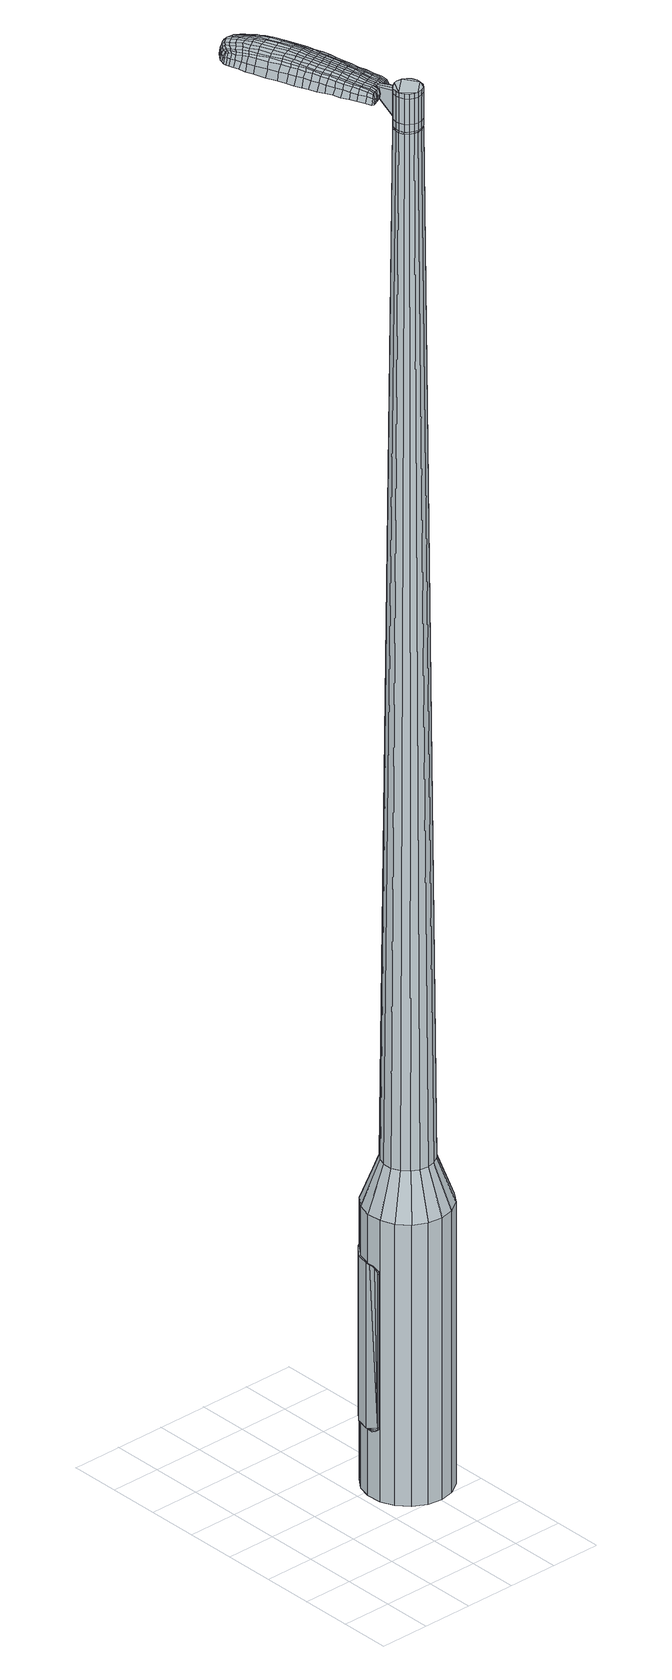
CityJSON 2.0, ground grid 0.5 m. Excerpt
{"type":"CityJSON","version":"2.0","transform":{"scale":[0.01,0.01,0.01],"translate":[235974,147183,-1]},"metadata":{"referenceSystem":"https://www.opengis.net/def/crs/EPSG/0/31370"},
"CityObjects":{
"object1":{"type":"GenericCityObject","attributes":{"cluster":440,"mean_distance_to_centroid":0.352,"new_centroid_x":235975.52,"new_centroid_y":147184.38,"mean_distance_to_camera":10.4,"H1":10.27,"H2":10.22,"Z_final":111.29,"cluster2":37,"proj_x":235980.55,"proj_y":147182.32,"id_line":53576,"bearing_l":22.32,"distance":5.43,"orientation":"left","G_obj":112.32},"geometry":[{"type":"MultiSurface","lod":"2","boundaries":[[[0,1,2,3]],[[1,4,5,2]],[[4,6,7,5]],[[6,8,9,7]],[[8,10,11,9]],[[10,12,13,11]],[[12,14,15,13]],[[14,16,17,15]],[[16,18,19,17]],[[18,20,21,19]],[[20,22,23,21]],[[22,24,25,23]],[[24,26,27,25]],[[26,28,29,27]],[[28,30,31,29]],[[30,32,33,31]],[[32,34,35,33]],[[34,0,3,35]],[[36,37,38,39]],[[38,40,41,42]],[[41,43,42]],[[42,44,45,46]],[[45,47,46]],[[46,48,49,50]],[[49,51,50]],[[42,46,50,38]],[[50,52,39,38]],[[53,36,39]],[[2,5,7,35]],[[7,9,11,15]],[[11,13,15]],[[15,17,19,23]],[[19,21,23]],[[23,25,27,31]],[[27,29,31]],[[15,23,31,7]],[[31,33,35,7]],[[3,2,35]],[[1,0,54,55]],[[0,34,56,54]],[[34,32,57,56]],[[32,30,58,57]],[[30,28,59,58]],[[28,26,60,59]],[[26,24,61,60]],[[24,22,62,61]],[[22,20,63,62]],[[20,18,64,63]],[[18,16,65,64]],[[16,14,66,65]],[[14,12,67,66]],[[12,10,68,67]],[[10,8,69,68]],[[8,6,70,69]],[[6,4,71,70]],[[4,1,55,71]],[[55,54,72,73]],[[54,56,74,72]],[[56,57,75,74]],[[57,58,76,75]],[[58,59,77,76]],[[59,60,78,77]],[[60,61,79,78]],[[61,62,80,79]],[[62,63,81,80]],[[63,64,82,81]],[[64,65,83,82]],[[65,66,84,83]],[[66,67,85,84]],[[67,68,86,85]],[[68,69,87,86]],[[69,70,88,87]],[[70,71,89,88]],[[71,55,73,89]],[[90,91,92,93]],[[74,94,91,90]],[[95,96,94,74]],[[76,97,96,95]],[[77,98,97,76]],[[99,100,98,77]],[[79,101,100,99]],[[80,102,101,79]],[[103,104,102,80]],[[105,106,104,103]],[[107,108,106,105]],[[109,110,108,107]],[[85,111,110,109]],[[112,113,111,85]],[[114,115,113,112]],[[88,116,115,114]],[[89,117,116,88]],[[93,92,117,89]],[[118,119,120,121]],[[122,118,121,123]],[[124,122,123,125]],[[126,124,125,127]],[[128,126,127,129]],[[130,128,129,131]],[[132,130,131,133]],[[134,132,133,135]],[[136,134,135,137]],[[138,136,137,139]],[[140,138,139,141]],[[142,140,141,143]],[[144,142,143,145]],[[146,144,145,147]],[[148,146,147,149]],[[150,148,149,151]],[[73,72,90,93]],[[72,74,90]],[[75,95,74]],[[75,76,95]],[[78,99,77]],[[78,79,99]],[[81,103,80]],[[81,82,105,103]],[[82,83,107,105]],[[83,84,109,107]],[[84,85,109]],[[86,112,85]],[[86,87,114,112]],[[87,88,114]],[[73,93,89]],[[152,153,92,91]],[[153,117,92]],[[154,115,116]],[[154,155,113,115]],[[155,111,113]],[[156,110,111]],[[156,157,108,110]],[[157,158,106,108]],[[158,159,104,106]],[[159,102,104]],[[160,100,101]],[[160,98,100]],[[161,96,97]],[[161,94,96]],[[152,91,94]],[[39,52,150,162]],[[153,152,163,151]],[[53,39,162,119]],[[152,94,120,163]],[[36,53,119,118]],[[94,161,121,120]],[[37,36,118,122]],[[161,97,123,121]],[[38,37,122,124]],[[97,98,125,123]],[[40,38,124,126]],[[98,160,127,125]],[[41,40,126,128]],[[160,101,129,127]],[[43,41,128,130]],[[101,102,131,129]],[[42,43,130,132]],[[102,159,133,131]],[[44,42,132,134]],[[159,158,135,133]],[[45,44,134,136]],[[158,157,137,135]],[[47,45,136,138]],[[157,156,139,137]],[[46,47,138,140]],[[156,111,141,139]],[[48,46,140,142]],[[111,155,143,141]],[[49,48,142,144]],[[155,154,145,143]],[[51,49,144,146]],[[154,116,147,145]],[[50,51,146,148]],[[116,117,149,147]],[[52,50,148,150]],[[117,153,151,149]],[[150,151,164,165]],[[151,163,166,164]],[[163,120,167,166]],[[120,119,168,167]],[[119,162,169,168]],[[162,150,165,169]],[[170,171,172,173]],[[174,170,173,175]],[[170,174,176,177]],[[171,170,177,178]],[[179,180,181,182]],[[183,179,182,184]],[[179,183,185,186]],[[180,179,186,187]],[[188,189,190,191]],[[192,188,191,193]],[[188,192,194,195]],[[189,188,195,196]],[[197,198,199,200]],[[201,197,200,202]],[[197,201,203,204]],[[198,197,204,205]],[[206,207,208,209]],[[210,206,209,211]],[[206,210,212,213]],[[207,206,213,214]],[[215,216,217,218]],[[219,215,218,220]],[[215,219,221,222]],[[216,215,222,223]],[[224,225,226,227]],[[216,224,227,217]],[[224,216,223,228]],[[225,224,228,229]],[[230,231,232,233]],[[225,230,233,226]],[[230,225,229,234]],[[231,230,234,235]],[[236,174,175,237]],[[231,236,237,232]],[[236,231,235,238]],[[174,236,238,176]],[[239,240,241,242]],[[243,239,242,244]],[[239,243,245,246]],[[240,239,246,247]],[[248,249,250,251]],[[240,248,251,241]],[[248,240,247,252]],[[249,248,252,253]],[[254,255,256,257]],[[249,254,257,250]],[[254,249,253,258]],[[255,254,258,259]],[[260,261,262,263]],[[255,260,263,256]],[[260,255,259,264]],[[261,260,264,265]],[[266,171,178,267]],[[261,266,267,262]],[[266,261,265,268]],[[171,266,268,172]],[[269,270,271,272]],[[273,269,272,274]],[[269,273,275,276]],[[270,269,276,277]],[[278,279,280,281]],[[270,278,281,271]],[[278,270,277,282]],[[279,278,282,283]],[[284,285,286,287]],[[279,284,287,280]],[[284,279,283,288]],[[285,284,288,289]],[[290,183,184,291]],[[285,290,291,286]],[[290,285,289,292]],[[183,290,292,185]],[[293,294,295,296]],[[297,293,296,298]],[[293,297,299,300]],[[294,293,300,301]],[[302,303,304,305]],[[294,302,305,295]],[[302,294,301,306]],[[303,302,306,307]],[[308,309,310,311]],[[303,308,311,304]],[[308,303,307,312]],[[309,308,312,313]],[[314,315,316,317]],[[309,314,317,310]],[[314,309,313,318]],[[315,314,318,319]],[[320,180,187,321]],[[315,320,321,316]],[[320,315,319,322]],[[180,320,322,181]],[[323,209,208,324]],[[325,323,324,326]],[[323,325,327,328]],[[209,323,328,211]],[[329,325,326,330]],[[331,329,330,332]],[[329,331,333,334]],[[325,329,334,327]],[[335,331,332,336]],[[337,335,336,338]],[[335,337,339,340]],[[331,335,340,333]],[[341,337,338,342]],[[343,341,342,344]],[[341,343,345,346]],[[337,341,346,339]],[[347,343,344,348]],[[198,347,348,199]],[[347,198,205,349]],[[343,347,349,345]],[[350,351,196,195]],[[352,350,195,194]],[[350,352,353,354]],[[351,350,354,355]],[[356,357,355,354]],[[358,356,354,353]],[[356,358,359,360]],[[357,356,360,361]],[[362,363,361,360]],[[364,362,360,359]],[[362,364,365,366]],[[363,362,366,367]],[[368,369,367,366]],[[370,368,366,365]],[[368,370,203,201]],[[369,368,201,202]],[[371,372,373,374]],[[273,371,374,275]],[[371,273,274,375]],[[372,371,375,376]],[[377,192,193,378]],[[372,377,378,373]],[[377,372,376,379]],[[192,377,379,194]],[[380,381,382,383]],[[219,380,383,221]],[[380,219,220,384]],[[381,380,384,385]],[[386,387,388,389]],[[381,386,389,382]],[[386,381,385,390]],[[387,386,390,391]],[[392,189,196,393]],[[387,392,393,388]],[[392,387,391,394]],[[189,392,394,190]],[[395,396,397,398]],[[177,395,398,178]],[[395,177,176,399]],[[396,395,399,400]],[[401,402,403,404]],[[396,401,404,397]],[[401,396,400,405]],[[402,401,405,406]],[[407,200,199,408]],[[402,407,408,403]],[[407,402,406,409]],[[200,407,409,202]],[[410,411,412,413]],[[182,410,413,184]],[[410,182,181,414]],[[411,410,414,415]],[[416,204,203,417]],[[411,416,417,412]],[[416,411,415,418]],[[204,416,418,205]],[[419,420,421,422]],[[297,419,422,299]],[[419,297,298,423]],[[420,419,423,424]],[[425,210,211,426]],[[420,425,426,421]],[[425,420,424,427]],[[210,425,427,212]],[[428,429,430,431]],[[243,428,431,245]],[[428,243,244,432]],[[429,428,432,433]],[[434,435,436,437]],[[429,434,437,430]],[[434,429,433,438]],[[435,434,438,439]],[[440,207,214,441]],[[435,440,441,436]],[[440,435,439,442]],[[207,440,442,208]],[[443,444,433,432]],[[242,443,432,244]],[[443,242,241,445]],[[444,443,445,446]],[[447,448,439,438]],[[444,447,438,433]],[[447,444,446,449]],[[448,447,449,450]],[[451,324,208,442]],[[448,451,442,439]],[[451,448,450,452]],[[324,451,452,326]],[[453,454,455,456]],[[300,453,456,301]],[[453,300,299,422]],[[454,453,422,421]],[[457,328,327,458]],[[454,457,458,455]],[[457,454,421,426]],[[328,457,426,211]],[[459,460,446,445]],[[251,459,445,241]],[[459,251,250,461]],[[460,459,461,462]],[[463,464,450,449]],[[460,463,449,446]],[[463,460,462,465]],[[464,463,465,466]],[[467,330,326,452]],[[464,467,452,450]],[[467,464,466,468]],[[330,467,468,332]],[[469,470,471,472]],[[306,469,472,307]],[[469,306,301,456]],[[470,469,456,455]],[[473,334,333,474]],[[470,473,474,471]],[[473,470,455,458]],[[334,473,458,327]],[[475,476,462,461]],[[257,475,461,250]],[[475,257,256,477]],[[476,475,477,478]],[[479,480,466,465]],[[476,479,465,462]],[[479,476,478,481]],[[480,479,481,482]],[[483,336,332,468]],[[480,483,468,466]],[[483,480,482,484]],[[336,483,484,338]],[[485,486,487,488]],[[312,485,488,313]],[[485,312,307,472]],[[486,485,472,471]],[[489,340,339,490]],[[486,489,490,487]],[[489,486,471,474]],[[340,489,474,333]],[[491,492,478,477]],[[263,491,477,256]],[[491,263,262,493]],[[492,491,493,494]],[[495,496,482,481]],[[492,495,481,478]],[[495,492,494,497]],[[496,495,497,498]],[[499,342,338,484]],[[496,499,484,482]],[[499,496,498,500]],[[342,499,500,344]],[[501,502,503,504]],[[318,501,504,319]],[[501,318,313,488]],[[502,501,488,487]],[[505,346,345,506]],[[502,505,506,503]],[[505,502,487,490]],[[346,505,490,339]],[[507,508,494,493]],[[267,507,493,262]],[[507,267,178,398]],[[508,507,398,397]],[[509,510,498,497]],[[508,509,497,494]],[[509,508,397,404]],[[510,509,404,403]],[[511,348,344,500]],[[510,511,500,498]],[[511,510,403,408]],[[348,511,408,199]],[[512,513,415,414]],[[322,512,414,181]],[[512,322,319,504]],[[513,512,504,503]],[[514,349,205,418]],[[513,514,418,415]],[[514,513,503,506]],[[349,514,506,345]],[[515,516,376,375]],[[272,515,375,274]],[[515,272,271,517]],[[516,515,517,518]],[[519,352,194,379]],[[516,519,379,376]],[[519,516,518,520]],[[352,519,520,353]],[[521,522,523,524]],[[222,521,524,223]],[[521,222,221,383]],[[522,521,383,382]],[[525,526,527,528]],[[522,525,528,523]],[[525,522,382,389]],[[526,525,389,388]],[[529,351,355,530]],[[526,529,530,527]],[[529,526,388,393]],[[351,529,393,196]],[[531,532,518,517]],[[281,531,517,271]],[[531,281,280,533]],[[532,531,533,534]],[[535,358,353,520]],[[532,535,520,518]],[[535,532,534,536]],[[358,535,536,359]],[[537,538,539,540]],[[228,537,540,229]],[[537,228,223,524]],[[538,537,524,523]],[[541,542,543,544]],[[538,541,544,539]],[[541,538,523,528]],[[542,541,528,527]],[[545,357,361,546]],[[542,545,546,543]],[[545,542,527,530]],[[357,545,530,355]],[[547,548,534,533]],[[287,547,533,280]],[[547,287,286,549]],[[548,547,549,550]],[[551,364,359,536]],[[548,551,536,534]],[[551,548,550,552]],[[364,551,552,365]],[[553,554,555,556]],[[234,553,556,235]],[[553,234,229,540]],[[554,553,540,539]],[[557,558,559,560]],[[554,557,560,555]],[[557,554,539,544]],[[558,557,544,543]],[[561,363,367,562]],[[558,561,562,559]],[[561,558,543,546]],[[363,561,546,361]],[[563,564,550,549]],[[291,563,549,286]],[[563,291,184,413]],[[564,563,413,412]],[[565,370,365,552]],[[564,565,552,550]],[[565,564,412,417]],[[370,565,417,203]],[[566,567,400,399]],[[238,566,399,176]],[[566,238,235,556]],[[567,566,556,555]],[[568,569,406,405]],[[567,568,405,400]],[[568,567,555,560]],[[569,568,560,559]],[[570,369,202,409]],[[569,570,409,406]],[[570,569,559,562]],[[369,570,562,367]],[[571,572,573,574]],[[574,573,575,576]],[[577,575,573,578]],[[578,573,572,579]],[[580,581,582,583]],[[583,582,584,585]],[[586,584,582,587]],[[587,582,581,588]],[[589,590,591,592]],[[592,591,593,594]],[[595,593,591,596]],[[596,591,590,597]],[[598,599,600,601]],[[601,600,602,603]],[[604,602,600,605]],[[605,600,599,606]],[[607,608,609,610]],[[610,609,611,612]],[[613,611,609,614]],[[614,609,608,615]],[[616,617,618,619]],[[619,618,620,621]],[[622,620,618,623]],[[623,618,617,624]],[[625,626,627,628]],[[628,627,617,616]],[[624,617,627,629]],[[629,627,626,630]],[[631,632,633,634]],[[634,633,626,625]],[[630,626,633,635]],[[635,633,632,636]],[[576,575,637,638]],[[638,637,632,631]],[[636,632,637,639]],[[639,637,575,577]],[[640,641,642,643]],[[643,642,644,645]],[[646,644,642,647]],[[647,642,641,648]],[[649,650,651,652]],[[652,651,641,640]],[[648,641,651,653]],[[653,651,650,654]],[[655,656,657,658]],[[658,657,650,649]],[[654,650,657,659]],[[659,657,656,660]],[[661,662,663,664]],[[664,663,656,655]],[[660,656,663,665]],[[665,663,662,666]],[[579,572,667,668]],[[668,667,662,661]],[[666,662,667,669]],[[669,667,572,571]],[[670,671,672,673]],[[673,672,674,675]],[[676,674,672,677]],[[677,672,671,678]],[[679,680,681,682]],[[682,681,671,670]],[[678,671,681,683]],[[683,681,680,684]],[[685,686,687,688]],[[688,687,680,679]],[[684,680,687,689]],[[689,687,686,690]],[[585,584,691,692]],[[692,691,686,685]],[[690,686,691,693]],[[693,691,584,586]],[[694,695,696,697]],[[697,696,698,699]],[[700,698,696,701]],[[701,696,695,702]],[[703,704,705,706]],[[706,705,695,694]],[[702,695,705,707]],[[707,705,704,708]],[[709,710,711,712]],[[712,711,704,703]],[[708,704,711,713]],[[713,711,710,714]],[[715,716,717,718]],[[718,717,710,709]],[[714,710,717,719]],[[719,717,716,720]],[[588,581,721,722]],[[722,721,716,715]],[[720,716,721,723]],[[723,721,581,580]],[[607,610,724,725]],[[725,724,726,727]],[[728,726,724,729]],[[729,724,610,612]],[[727,726,730,731]],[[731,730,732,733]],[[734,732,730,735]],[[735,730,726,728]],[[733,732,736,737]],[[737,736,738,739]],[[740,738,736,741]],[[741,736,732,734]],[[739,738,742,743]],[[743,742,744,745]],[[746,744,742,747]],[[747,742,738,740]],[[745,744,748,749]],[[749,748,599,598]],[[606,599,748,750]],[[750,748,744,746]],[[597,751,752,596]],[[596,752,753,595]],[[754,753,752,755]],[[755,752,751,756]],[[756,757,758,755]],[[755,758,759,754]],[[760,759,758,761]],[[761,758,757,762]],[[762,763,764,761]],[[761,764,765,760]],[[766,765,764,767]],[[767,764,763,768]],[[768,769,770,767]],[[767,770,771,766]],[[604,771,770,602]],[[602,770,769,603]],[[772,773,774,775]],[[775,774,674,676]],[[675,674,774,776]],[[776,774,773,777]],[[594,593,778,779]],[[779,778,773,772]],[[777,773,778,780]],[[780,778,593,595]],[[781,782,783,784]],[[784,783,620,622]],[[621,620,783,785]],[[785,783,782,786]],[[787,788,789,790]],[[790,789,782,781]],[[786,782,789,791]],[[791,789,788,792]],[[597,590,793,794]],[[794,793,788,787]],[[792,788,793,795]],[[795,793,590,589]],[[796,797,798,799]],[[799,798,578,579]],[[577,578,798,800]],[[800,798,797,801]],[[802,803,804,805]],[[805,804,797,796]],[[801,797,804,806]],[[806,804,803,807]],[[598,601,808,809]],[[809,808,803,802]],[[807,803,808,810]],[[810,808,601,603]],[[811,812,813,814]],[[814,813,583,585]],[[580,583,813,815]],[[815,813,812,816]],[[604,605,817,818]],[[818,817,812,811]],[[816,812,817,819]],[[819,817,605,606]],[[820,821,698,822]],[[822,698,700]],[[699,698,823]],[[823,698,821,824]],[[612,611,825,826]],[[826,825,821,820]],[[824,821,825,827]],[[827,825,611,613]],[[828,829,830]],[[830,829,644,646]],[[645,644,829,831]],[[832,833,834,835]],[[835,834,829,828]],[[831,829,834,836]],[[836,834,833,837]],[[615,608,838,839]],[[839,838,833,832]],[[837,833,838,840]],[[840,838,608,607]],[[841,842,831]],[[831,842,643,645]],[[640,643,842,843]],[[843,842,841,844]],[[837,845,846,836]],[[836,846,841,831]],[[844,841,846,847]],[[847,846,845,848]],[[607,725,849,840]],[[840,849,845,837]],[[848,845,849,850]],[[850,849,725,727]],[[851,852,853,854]],[[854,853,701,702]],[[700,701,853,822]],[[822,853,852,820]],[[728,729,855,856]],[[856,855,852,851]],[[820,852,855,826]],[[826,855,729,612]],[[844,857,858,843]],[[843,858,652,640]],[[649,652,858,859]],[[859,858,857,860]],[[848,861,862,847]],[[847,862,857,844]],[[860,857,862,863]],[[863,862,861,864]],[[727,731,865,850]],[[850,865,861,848]],[[864,861,865,866]],[[866,865,731,733]],[[867,868,869,870]],[[870,869,707,708]],[[702,707,869,854]],[[854,869,868,851]],[[734,735,871,872]],[[872,871,868,867]],[[851,868,871,856]],[[856,871,735,728]],[[860,873,874,859]],[[859,874,658,649]],[[655,658,874,875]],[[875,874,873,876]],[[864,877,878,863]],[[863,878,873,860]],[[876,873,878,879]],[[879,878,877,880]],[[733,737,881,866]],[[866,881,877,864]],[[880,877,881,882]],[[882,881,737,739]],[[883,884,885,886]],[[886,885,713,714]],[[708,713,885,870]],[[870,885,884,867]],[[740,741,887,888]],[[888,887,884,883]],[[867,884,887,872]],[[872,887,741,734]],[[876,889,890,875]],[[875,890,664,655]],[[661,664,890,891]],[[891,890,889,892]],[[880,893,894,879]],[[879,894,889,876]],[[892,889,894,895]],[[895,894,893,896]],[[739,743,897,882]],[[882,897,893,880]],[[896,893,897,898]],[[898,897,743,745]],[[899,900,901,902]],[[902,901,719,720]],[[714,719,901,886]],[[886,901,900,883]],[[746,747,903,904]],[[904,903,900,899]],[[883,900,903,888]],[[888,903,747,740]],[[892,905,906,891]],[[891,906,668,661]],[[579,668,906,799]],[[799,906,905,796]],[[896,907,908,895]],[[895,908,905,892]],[[796,905,908,805]],[[805,908,907,802]],[[745,749,909,898]],[[898,909,907,896]],[[802,907,909,809]],[[809,909,749,598]],[[816,910,911,815]],[[815,911,723,580]],[[720,723,911,902]],[[902,911,910,899]],[[606,750,912,819]],[[819,912,910,816]],[[899,910,912,904]],[[904,912,750,746]],[[777,913,914,776]],[[776,914,673,675]],[[670,673,914,915]],[[915,914,913,916]],[[595,753,917,780]],[[780,917,913,777]],[[916,913,917,918]],[[918,917,753,754]],[[919,920,921,922]],[[922,921,623,624]],[[622,623,921,784]],[[784,921,920,781]],[[923,924,925,926]],[[926,925,920,919]],[[781,920,925,790]],[[790,925,924,787]],[[756,751,927,928]],[[928,927,924,923]],[[787,924,927,794]],[[794,927,751,597]],[[916,929,930,915]],[[915,930,682,670]],[[679,682,930,931]],[[931,930,929,932]],[[754,759,933,918]],[[918,933,929,916]],[[932,929,933,934]],[[934,933,759,760]],[[935,936,937,938]],[[938,937,629,630]],[[624,629,937,922]],[[922,937,936,919]],[[939,940,941,942]],[[942,941,936,935]],[[919,936,941,926]],[[926,941,940,923]],[[762,757,943,944]],[[944,943,940,939]],[[923,940,943,928]],[[928,943,757,756]],[[932,945,946,931]],[[931,946,688,679]],[[685,688,946,947]],[[947,946,945,948]],[[760,765,949,934]],[[934,949,945,932]],[[948,945,949,950]],[[950,949,765,766]],[[951,952,953,954]],[[954,953,635,636]],[[630,635,953,938]],[[938,953,952,935]],[[955,956,957,958]],[[958,957,952,951]],[[935,952,957,942]],[[942,957,956,939]],[[768,763,959,960]],[[960,959,956,955]],[[939,956,959,944]],[[944,959,763,762]],[[948,961,962,947]],[[947,962,692,685]],[[585,692,962,814]],[[814,962,961,811]],[[766,771,963,950]],[[950,963,961,948]],[[811,961,963,818]],[[818,963,771,604]],[[801,964,965,800]],[[800,965,639,577]],[[636,639,965,954]],[[954,965,964,951]],[[807,966,967,806]],[[806,967,964,801]],[[951,964,967,958]],[[958,967,966,955]],[[603,769,968,810]],[[810,968,966,807]],[[955,966,968,960]],[[960,968,769,768]],[[571,574,173,172]],[[574,576,175,173]],[[586,587,186,185]],[[587,588,187,186]],[[589,592,191,190]],[[592,594,193,191]],[[613,614,213,212]],[[614,615,214,213]],[[616,619,218,217]],[[619,621,220,218]],[[625,628,227,226]],[[628,616,217,227]],[[631,634,233,232]],[[634,625,226,233]],[[576,638,237,175]],[[638,631,232,237]],[[646,647,246,245]],[[647,648,247,246]],[[648,653,252,247]],[[653,654,253,252]],[[654,659,258,253]],[[659,660,259,258]],[[660,665,264,259]],[[665,666,265,264]],[[666,669,268,265]],[[669,571,172,268]],[[676,677,276,275]],[[677,678,277,276]],[[678,683,282,277]],[[683,684,283,282]],[[684,689,288,283]],[[689,690,289,288]],[[690,693,292,289]],[[693,586,185,292]],[[694,697,296,295]],[[697,699,298,296]],[[703,706,305,304]],[[706,694,295,305]],[[709,712,311,310]],[[712,703,304,311]],[[715,718,317,316]],[[718,709,310,317]],[[588,722,321,187]],[[722,715,316,321]],[[772,775,374,373]],[[775,676,275,374]],[[594,779,378,193]],[[779,772,373,378]],[[621,785,384,220]],[[785,786,385,384]],[[786,791,390,385]],[[791,792,391,390]],[[792,795,394,391]],[[795,589,190,394]],[[699,823,423,298]],[[823,824,424,423]],[[824,827,427,424]],[[827,613,212,427]],[[828,830,431,430]],[[830,646,245,431]],[[832,835,437,436]],[[835,828,430,437]],[[615,839,441,214]],[[839,832,436,441]],[[969,970,971,972]],[[973,974,972,971]],[[975,976,977,978]],[[979,980,981,982]],[[970,983,984,971]],[[985,973,971,984]],[[986,975,978,987]],[[988,989,980,979]],[[983,990,991,984]],[[991,992,985,984]],[[993,986,987,994]],[[995,989,988,996]],[[990,997,998,991]],[[998,999,992,991]],[[1000,993,994,1001]],[[1002,995,996,1003]],[[1004,1005,1006,1007]],[[1008,1009,1005,1004]],[[1008,1010,1011,1009]],[[1010,1012,1013,1011]],[[1014,1015,1016,1017]],[[1018,1019,1015,1014]],[[1020,1021,1019,1018]],[[1022,1023,1021,1020]],[[1017,1006,1005,1014]],[[1014,1005,1009,1018]],[[1009,1011,1020,1018]],[[1011,1013,1022,1020]],[[978,977,974,973]],[[987,978,973,985]],[[992,994,987,985]],[[999,1001,994,992]],[[979,982,976,975]],[[988,979,975,986]],[[996,988,986,993]],[[1003,996,993,1000]],[[980,1004,1007,981]],[[989,1008,1004,980]],[[1010,1008,989,995]],[[1012,1010,995,1002]],[[1024,1025,1026,1027]],[[1026,1028,1029,1030]],[[1026,1030,1031,1032]],[[1026,1032,1027]],[[1033,1024,1027,1034]],[[1035,1034,1027,1036]],[[1037,1036,1027]],[[1038,1026,1025,1039]],[[1040,1038,1039,1041]],[[1042,1040,1041,1043]],[[1044,1042,1043,1045]],[[1046,1044,1045,1047]],[[1047,1048,1049,1050]],[[1047,1050,1051,1052]],[[1047,1052,1053,1054]],[[1053,1055,1056,1057]],[[1053,1057,1058,1059]],[[1053,1059,1054]],[[1047,1054,1046]],[[1060,1061,1025,1024]],[[1062,1063,1028,1026]],[[1064,1065,1037,1027]],[[1061,1066,1039,1025]],[[1067,1062,1026,1038]],[[1066,1068,1041,1039]],[[1069,1067,1038,1040]],[[1068,1070,1043,1041]],[[1071,1069,1040,1042]],[[1070,1072,1045,1043]],[[1073,1071,1042,1044]],[[1072,1074,1047,1045]],[[1075,1073,1044,1046]],[[1074,1076,1048,1047]],[[1077,1078,1055,1053]],[[1079,1075,1046,1054]],[[1049,1048,1076,1080]],[[1050,1049,1080,1081]],[[1051,1050,1081,1082]],[[1052,1051,1082,1083]],[[1053,1052,1083,1077]],[[1084,1060,1024,1033]],[[1085,1084,1033,1034]],[[1086,1085,1034,1035]],[[1087,1086,1035,1036]],[[1065,1087,1036,1037]],[[1029,1028,1063,1088]],[[1056,1055,1078,1089]],[[1030,1029,1088,1090]],[[1031,1030,1090,1091]],[[1032,1031,1091,1092]],[[1027,1032,1092,1064]],[[1057,1056,1089,1093]],[[1058,1057,1093,1094]],[[1059,1058,1094,1095]],[[1054,1059,1095,1079]]]}]}
},
"vertices":[
[134,179,384],[148,182,384],[148,182,96],[134,179,96],[163,180,384],[163,180,96],[176,173,384],[176,173,96],[186,162,384],[186,162,96],[191,148,384],[191,148,96],[192,134,384],[192,134,96],[187,120,384],[187,120,96],[178,108,384],[178,108,96],[166,100,384],[166,100,96],[152,97,384],[152,97,96],[137,99,384],[137,99,96],[124,106,384],[124,106,96],[114,117,384],[114,117,96],[109,130,384],[109,130,96],[108,145,384],[108,145,96],[112,159,384],[112,159,96],[121,171,384],[121,171,96],[138,146,1524],[137,141,1524],[137,137,1524],[145,152,1524],[139,132,1524],[142,129,1524],[150,126,1524],[146,127,1524],[155,127,1524],[159,129,1524],[163,138,1524],[162,133,1524],[163,142,1524],[161,147,1524],[154,152,1524],[158,150,1524],[149,153,1524],[141,149,1524],[140,163,429],[149,165,429],[133,158,429],[128,151,429],[125,143,429],[125,134,429],[129,126,429],[135,119,429],[142,115,429],[151,114,429],[159,116,429],[167,121,429],[172,128,429],[175,136,429],[174,145,429],[171,153,429],[165,159,429],[158,163,429],[145,152,1483],[149,153,1483],[141,149,1483],[138,146,1483],[137,141,1483],[137,137,1483],[139,132,1483],[142,129,1483],[146,127,1483],[150,126,1483],[155,127,1483],[159,129,1483],[162,133,1483],[163,138,1483],[163,142,1483],[161,147,1483],[158,150,1483],[154,152,1483],[145,151,1483],[145,151,1485],[149,152,1485],[149,152,1483],[141,149,1485],[139,145,1483],[139,145,1485],[137,141,1485],[137,137,1485],[139,133,1483],[139,133,1485],[142,129,1485],[146,127,1485],[150,127,1483],[150,127,1485],[155,128,1483],[155,128,1485],[159,130,1483],[159,130,1485],[161,133,1483],[161,133,1485],[163,138,1485],[162,142,1483],[162,142,1485],[161,146,1483],[161,146,1485],[158,150,1485],[154,152,1485],[138,146,1519],[141,149,1519],[141,149,1493],[138,146,1493],[137,141,1519],[137,141,1493],[137,137,1519],[137,137,1493],[139,132,1519],[139,132,1493],[142,129,1519],[142,129,1493],[146,127,1519],[146,127,1493],[150,126,1519],[150,126,1493],[155,127,1519],[155,127,1493],[159,129,1519],[159,129,1493],[162,133,1519],[162,133,1493],[163,138,1519],[163,138,1493],[163,142,1519],[163,142,1493],[161,147,1519],[161,147,1493],[158,150,1519],[158,150,1493],[154,152,1519],[154,152,1493],[149,153,1519],[149,153,1493],[145,152,1485],[149,153,1485],[161,147,1485],[163,142,1485],[162,133,1485],[159,129,1485],[155,127,1485],[150,126,1485],[139,132,1485],[138,146,1485],[145,152,1519],[145,152,1493],[141,170,1513],[141,170,1518],[138,169,1513],[135,168,1513],[135,168,1518],[138,169,1518],[128,245,1519],[130,238,1518],[131,240,1509],[129,247,1510],[125,253,1519],[126,255,1510],[124,252,1526],[127,244,1525],[129,237,1525],[92,231,1519],[95,224,1518],[97,224,1525],[94,230,1525],[88,239,1519],[90,238,1526],[87,239,1510],[90,231,1510],[93,225,1509],[80,305,1519],[84,307,1519],[83,307,1513],[80,306,1513],[77,303,1519],[76,303,1513],[78,301,1524],[81,304,1524],[84,305,1524],[108,237,1530],[111,230,1529],[114,231,1529],[112,238,1530],[105,245,1531],[108,246,1531],[101,244,1530],[105,235,1530],[108,229,1529],[139,162,1512],[142,163,1512],[141,164,1517],[139,163,1517],[137,161,1512],[136,162,1517],[136,162,1506],[139,163,1506],[142,164,1506],[104,299,1519],[106,296,1519],[106,298,1512],[105,301,1512],[102,301,1518],[103,303,1512],[102,300,1522],[103,299,1523],[104,296,1524],[108,292,1519],[110,287,1519],[111,289,1512],[109,294,1512],[107,291,1524],[109,286,1525],[113,282,1519],[116,275,1519],[117,276,1511],[114,284,1511],[112,281,1526],[115,273,1526],[120,264,1519],[121,266,1510],[119,263,1526],[152,175,1513],[149,182,1513],[149,181,1518],[151,174,1517],[153,170,1512],[152,170,1516],[154,171,1506],[152,177,1507],[150,184,1507],[147,190,1514],[144,197,1515],[144,195,1520],[146,188,1519],[148,191,1507],[145,198,1507],[142,204,1515],[140,211,1516],[139,209,1522],[141,202,1521],[143,205,1508],[141,212,1508],[137,218,1517],[135,225,1517],[134,223,1524],[136,216,1523],[138,219,1508],[136,226,1509],[132,232,1518],[131,230,1524],[133,233,1509],[71,287,1519],[71,283,1519],[73,283,1524],[72,287,1523],[70,289,1518],[71,289,1522],[69,289,1512],[69,287,1512],[70,284,1512],[73,279,1519],[75,273,1519],[76,273,1525],[74,279,1524],[71,279,1512],[73,274,1512],[77,268,1519],[79,260,1519],[81,260,1526],[78,267,1526],[75,268,1511],[78,261,1511],[84,249,1519],[85,249,1526],[82,250,1510],[124,164,1513],[120,171,1513],[119,171,1507],[122,164,1507],[126,159,1512],[125,159,1506],[127,160,1516],[125,164,1517],[122,171,1518],[117,178,1514],[114,184,1515],[112,185,1507],[116,178,1507],[119,177,1519],[115,184,1520],[111,191,1515],[107,198,1516],[106,198,1508],[109,192,1508],[112,191,1521],[109,197,1522],[104,204,1517],[101,211,1517],[99,212,1509],[102,205,1508],[106,204,1523],[103,211,1524],[98,218,1518],[96,218,1509],[100,217,1524],[137,168,1519],[139,169,1519],[134,175,1520],[136,176,1520],[131,174,1520],[134,167,1519],[131,182,1522],[134,183,1522],[128,189,1523],[131,190,1523],[125,188,1523],[128,181,1521],[125,196,1524],[128,197,1524],[123,203,1525],[125,204,1525],[120,201,1525],[123,195,1524],[120,209,1526],[123,211,1526],[117,216,1527],[120,217,1527],[114,215,1527],[117,208,1526],[114,223,1528],[117,224,1528],[111,222,1528],[82,301,1527],[85,302,1527],[79,299,1526],[80,294,1527],[84,297,1528],[87,298,1528],[86,291,1529],[90,292,1529],[83,289,1528],[85,282,1530],[89,284,1530],[92,285,1530],[92,277,1531],[95,279,1531],[88,275,1530],[91,267,1531],[95,269,1531],[99,270,1531],[100,257,1531],[103,258,1531],[96,255,1531],[70,291,1518],[71,294,1519],[70,295,1513],[69,292,1513],[72,290,1523],[72,293,1523],[74,299,1519],[73,299,1513],[75,297,1524],[101,303,1518],[98,304,1518],[98,303,1523],[101,301,1523],[101,304,1513],[99,306,1513],[95,306,1519],[91,307,1519],[92,305,1524],[95,304,1523],[95,307,1513],[91,308,1513],[87,307,1519],[88,306,1524],[87,308,1513],[125,243,1528],[123,242,1528],[126,235,1528],[128,236,1527],[122,251,1528],[120,250,1529],[121,241,1529],[118,240,1530],[120,233,1529],[123,235,1528],[118,250,1529],[115,249,1530],[115,239,1530],[117,232,1529],[111,248,1531],[95,231,1528],[97,232,1529],[94,240,1529],[92,239,1528],[98,224,1527],[100,225,1528],[101,233,1529],[97,242,1530],[104,227,1528],[128,158,1512],[130,158,1512],[130,160,1517],[128,159,1517],[127,158,1506],[129,159,1506],[133,160,1512],[133,161,1517],[132,160,1506],[153,168,1512],[151,167,1512],[152,168,1506],[153,169,1506],[152,169,1517],[150,168,1517],[149,166,1512],[147,165,1512],[147,166,1506],[149,167,1506],[148,167,1517],[146,166,1517],[144,164,1512],[144,165,1506],[144,165,1517],[150,174,1519],[148,173,1519],[147,181,1520],[146,180,1520],[146,172,1519],[144,171,1519],[144,179,1520],[141,178,1520],[142,170,1519],[139,177,1520],[126,164,1519],[128,165,1519],[125,171,1520],[123,171,1520],[131,166,1519],[128,173,1520],[145,188,1521],[143,187,1521],[142,195,1522],[141,194,1522],[141,186,1521],[139,185,1521],[139,193,1522],[136,192,1523],[136,184,1522],[133,191,1523],[120,178,1521],[122,178,1521],[119,185,1522],[117,184,1522],[125,180,1521],[122,186,1522],[140,202,1523],[138,201,1523],[137,209,1524],[136,208,1524],[136,200,1523],[133,199,1524],[133,207,1525],[131,206,1525],[131,198,1524],[128,205,1525],[114,191,1523],[116,192,1523],[113,199,1524],[111,198,1524],[119,193,1524],[116,200,1525],[135,216,1525],[133,215,1525],[133,222,1526],[131,222,1526],[131,214,1526],[128,213,1526],[128,221,1527],[125,220,1527],[125,212,1526],[123,219,1527],[107,204,1525],[109,205,1525],[106,212,1526],[104,211,1526],[113,207,1526],[110,213,1527],[130,229,1527],[128,229,1527],[126,228,1527],[123,227,1528],[120,225,1528],[101,218,1527],[103,219,1527],[107,220,1528],[72,288,1525],[73,291,1525],[73,285,1526],[75,287,1526],[76,295,1526],[77,291,1527],[101,299,1525],[99,301,1525],[101,297,1526],[103,296,1525],[96,302,1525],[93,303,1526],[94,299,1527],[98,298,1526],[89,303,1526],[91,299,1527],[75,280,1526],[76,282,1527],[77,274,1527],[79,276,1528],[79,285,1528],[82,279,1529],[105,292,1526],[103,292,1527],[106,287,1528],[108,286,1527],[100,293,1527],[97,293,1528],[100,287,1529],[103,287,1528],[93,293,1528],[96,286,1530],[79,268,1528],[81,270,1529],[82,261,1528],[84,262,1529],[84,273,1529],[88,265,1530],[110,281,1528],[108,281,1528],[112,273,1529],[114,273,1528],[106,281,1529],[102,280,1530],[105,272,1530],[109,273,1530],[99,280,1530],[102,271,1531],[87,250,1529],[89,251,1529],[92,253,1530],[118,262,1528],[116,262,1529],[113,261,1530],[110,261,1530],[107,260,1531],[129,240,1509],[128,238,1518],[126,244,1518],[127,246,1509],[123,252,1519],[124,254,1510],[122,251,1525],[125,243,1525],[127,236,1525],[98,225,1525],[97,225,1518],[94,232,1518],[95,231,1525],[90,239,1519],[92,239,1525],[88,240,1510],[92,232,1509],[95,226,1509],[84,305,1513],[84,304,1519],[81,303,1519],[81,304,1513],[78,301,1519],[78,302,1513],[79,300,1524],[82,302,1524],[85,303,1524],[114,232,1528],[111,230,1528],[108,237,1529],[111,238,1529],[105,245,1529],[108,247,1529],[102,244,1529],[105,236,1529],[108,229,1528],[141,166,1516],[141,165,1512],[138,164,1512],[138,165,1516],[136,163,1512],[136,164,1516],[135,164,1506],[138,165,1506],[141,166,1506],[105,297,1512],[104,295,1519],[102,298,1518],[103,300,1512],[101,300,1518],[102,301,1512],[101,299,1522],[101,297,1523],[103,295,1523],[110,288,1512],[109,286,1519],[106,291,1519],[107,293,1512],[105,290,1524],[108,285,1525],[115,276,1511],[114,274,1519],[111,281,1519],[112,283,1511],[110,280,1525],[113,273,1526],[119,263,1519],[119,265,1510],[117,262,1526],[147,181,1518],[147,182,1513],[150,175,1513],[149,174,1517],[151,170,1512],[150,170,1515],[152,171,1506],[150,176,1506],[148,183,1507],[142,195,1520],[143,196,1514],[145,189,1514],[144,188,1519],[146,190,1507],[143,198,1507],[137,209,1522],[138,210,1516],[140,203,1515],[139,202,1521],[141,205,1508],[139,212,1508],[132,223,1523],[133,224,1517],[135,217,1516],[134,216,1522],[136,219,1508],[134,226,1508],[131,231,1517],[130,230,1524],[132,233,1509],[75,284,1523],[73,284,1519],[73,287,1518],[74,287,1523],[72,289,1518],[73,289,1522],[71,289,1512],[71,287,1512],[72,284,1512],[78,274,1525],[76,274,1519],[75,279,1519],[76,279,1524],[73,280,1512],[75,274,1512],[83,261,1526],[81,261,1519],[78,268,1519],[80,268,1525],[77,269,1511],[79,261,1511],[86,250,1519],[87,250,1526],[84,251,1510],[121,172,1507],[122,172,1513],[125,165,1513],[124,165,1506],[128,160,1512],[127,161,1506],[128,161,1515],[126,165,1517],[123,171,1518],[114,186,1507],[116,185,1514],[119,178,1514],[117,179,1507],[120,178,1519],[117,185,1520],[107,199,1508],[109,199,1516],[112,192,1515],[111,192,1508],[114,192,1521],[111,198,1522],[101,213,1508],[103,212,1517],[106,205,1516],[104,206,1508],[108,205,1522],[104,212,1523],[100,219,1517],[98,219,1509],[101,218,1524],[137,169,1518],[139,170,1518],[134,176,1519],[136,177,1519],[131,175,1519],[134,168,1518],[131,183,1520],[133,184,1520],[128,189,1521],[131,190,1521],[125,188,1521],[128,181,1520],[125,196,1523],[128,197,1523],[122,203,1524],[125,204,1524],[120,202,1524],[122,195,1523],[120,210,1525],[122,211,1525],[117,217,1526],[120,218,1526],[114,216,1526],[117,209,1525],[114,224,1527],[117,225,1527],[111,222,1527],[86,301,1526],[83,300,1526],[80,298,1525],[81,294,1526],[84,296,1526],[87,297,1526],[90,292,1528],[87,290,1528],[83,288,1527],[86,282,1528],[89,284,1529],[92,285,1529],[95,278,1530],[92,277,1530],[89,275,1529],[92,267,1530],[95,269,1530],[98,270,1530],[103,258,1530],[100,257,1530],[97,256,1530],[72,294,1513],[73,293,1518],[72,291,1518],[71,291,1512],[73,290,1523],[74,292,1523],[76,297,1519],[75,298,1513],[76,296,1523],[98,301,1523],[98,302,1518],[100,301,1518],[99,300,1523],[100,302,1512],[98,303,1512],[91,303,1523],[91,305,1519],[95,304,1519],[95,302,1523],[95,305,1513],[91,306,1513],[88,305,1519],[88,304,1524],[87,306,1513],[125,236,1527],[123,242,1527],[124,243,1527],[126,236,1526],[121,251,1527],[120,250,1528],[120,234,1528],[117,240,1528],[120,241,1528],[123,235,1527],[117,250,1528],[114,249,1529],[114,239,1529],[117,233,1528],[111,248,1529],[94,240,1528],[98,232,1527],[96,231,1527],[93,239,1527],[99,225,1526],[101,226,1527],[101,234,1528],[98,242,1528],[104,227,1527],[129,162,1516],[129,160,1512],[129,161,1516],[127,160,1506],[128,161,1506],[132,162,1512],[132,163,1516],[131,162,1506],[151,170,1506],[151,169,1512],[152,170,1506],[150,170,1516],[146,168,1506],[146,167,1512],[148,168,1512],[149,169,1506],[148,169,1516],[145,168,1516],[143,166,1512],[143,167,1506],[143,167,1516],[148,174,1518],[149,174,1518],[146,181,1519],[146,180,1519],[144,172,1518],[146,173,1518],[143,180,1519],[141,179,1519],[141,171,1518],[139,178,1519],[125,172,1519],[128,166,1518],[127,165,1518],[124,172,1519],[131,167,1518],[128,173,1519],[143,187,1520],[144,188,1520],[141,195,1521],[140,194,1521],[138,186,1520],[141,187,1520],[138,194,1521],[136,193,1521],[136,185,1520],[133,191,1521],[119,186,1521],[122,179,1520],[121,178,1520],[118,185,1521],[125,180,1520],[122,187,1521],[138,201,1522],[139,202,1522],[136,209,1523],[135,208,1523],[133,199,1522],[136,200,1522],[133,207,1523],[130,206,1524],[130,198,1523],[128,205,1524],[113,199,1523],[116,192,1522],[115,192,1522],[111,199,1523],[119,194,1522],[116,201,1523],[133,215,1524],[134,216,1524],[131,222,1525],[130,222,1525],[128,213,1525],[130,214,1524],[128,221,1525],[125,220,1526],[125,212,1525],[122,219,1526],[107,213,1525],[110,206,1524],[108,205,1524],[105,212,1525],[113,207,1524],[110,214,1525],[128,229,1526],[129,229,1526],[122,227,1527],[125,228,1526],[120,226,1527],[104,219,1526],[102,219,1526],[107,221,1526],[75,290,1524],[74,288,1524],[75,285,1525],[76,287,1525],[77,294,1525],[78,291,1525],[100,296,1525],[98,299,1524],[100,298,1524],[102,295,1525],[94,298,1526],[92,301,1525],[96,301,1524],[97,297,1525],[89,302,1525],[91,298,1526],[77,282,1526],[77,280,1526],[79,274,1526],[80,276,1527],[80,285,1526],[82,279,1527],[105,286,1527],[103,291,1526],[104,291,1526],[107,285,1526],[99,286,1528],[96,293,1527],[100,292,1526],[102,286,1527],[93,292,1527],[96,286,1528],[82,270,1527],[81,269,1527],[84,261,1527],[85,262,1528],[85,273,1528],[88,265,1529],[111,273,1528],[108,280,1527],[109,280,1527],[112,272,1527],[105,272,1529],[102,280,1529],[105,280,1528],[108,272,1528],[98,279,1529],[102,271,1530],[89,251,1528],[88,250,1528],[93,253,1529],[115,262,1528],[117,262,1528],[110,260,1529],[113,261,1529],[106,259,1530],[152,171,1508],[146,168,1508],[134,199,1509],[142,202,1509],[127,219,1510],[135,222,1510],[113,256,1512],[121,259,1512],[128,243,1511],[119,239,1511],[106,272,1513],[100,285,1514],[108,288,1514],[114,276,1513],[140,166,1508],[127,196,1509],[119,216,1510],[104,252,1512],[111,236,1511],[97,269,1513],[92,281,1514],[133,163,1508],[120,193,1509],[111,212,1510],[95,249,1512],[102,232,1511],[84,278,1514],[88,265,1513],[127,160,1508],[113,190,1509],[103,209,1510],[87,245,1512],[94,228,1511],[76,275,1514],[80,262,1513],[95,297,1514],[92,301,1514],[98,303,1514],[102,300,1514],[87,294,1514],[85,298,1514],[79,291,1514],[79,295,1514],[71,287,1514],[72,293,1514],[87,304,1515],[83,306,1515],[84,306,1515],[91,306,1515],[83,303,1515],[82,305,1515],[79,301,1515],[81,305,1515],[75,299,1515],[80,305,1515],[107,142,334],[107,146,334],[107,146,165],[107,132,171],[107,142,165],[107,138,165],[107,136,166],[107,134,167],[107,132,169],[107,138,334],[107,136,333],[107,134,332],[107,132,331],[107,132,328],[111,160,165],[111,160,334],[121,172,165],[121,172,334],[133,180,165],[133,180,334],[148,183,165],[148,183,334],[163,181,165],[163,181,334],[167,179,334],[170,178,334],[173,177,333],[174,176,332],[176,175,331],[176,175,328],[167,179,165],[176,175,171],[176,175,169],[174,176,167],[173,177,166],[170,178,165],[110,142,334],[110,146,334],[110,146,165],[110,142,165],[110,132,171],[110,132,328],[114,159,334],[114,159,165],[123,170,334],[123,170,165],[135,177,334],[135,177,165],[148,180,334],[148,180,165],[162,179,334],[162,179,165],[165,177,334],[175,172,328],[175,172,171],[165,177,165],[169,175,334],[171,174,333],[173,173,332],[174,173,331],[110,139,334],[110,136,333],[110,134,332],[110,132,331],[110,139,165],[174,173,169],[110,136,166],[110,134,167],[110,132,169],[173,173,167],[171,174,166],[169,175,165]
]}
